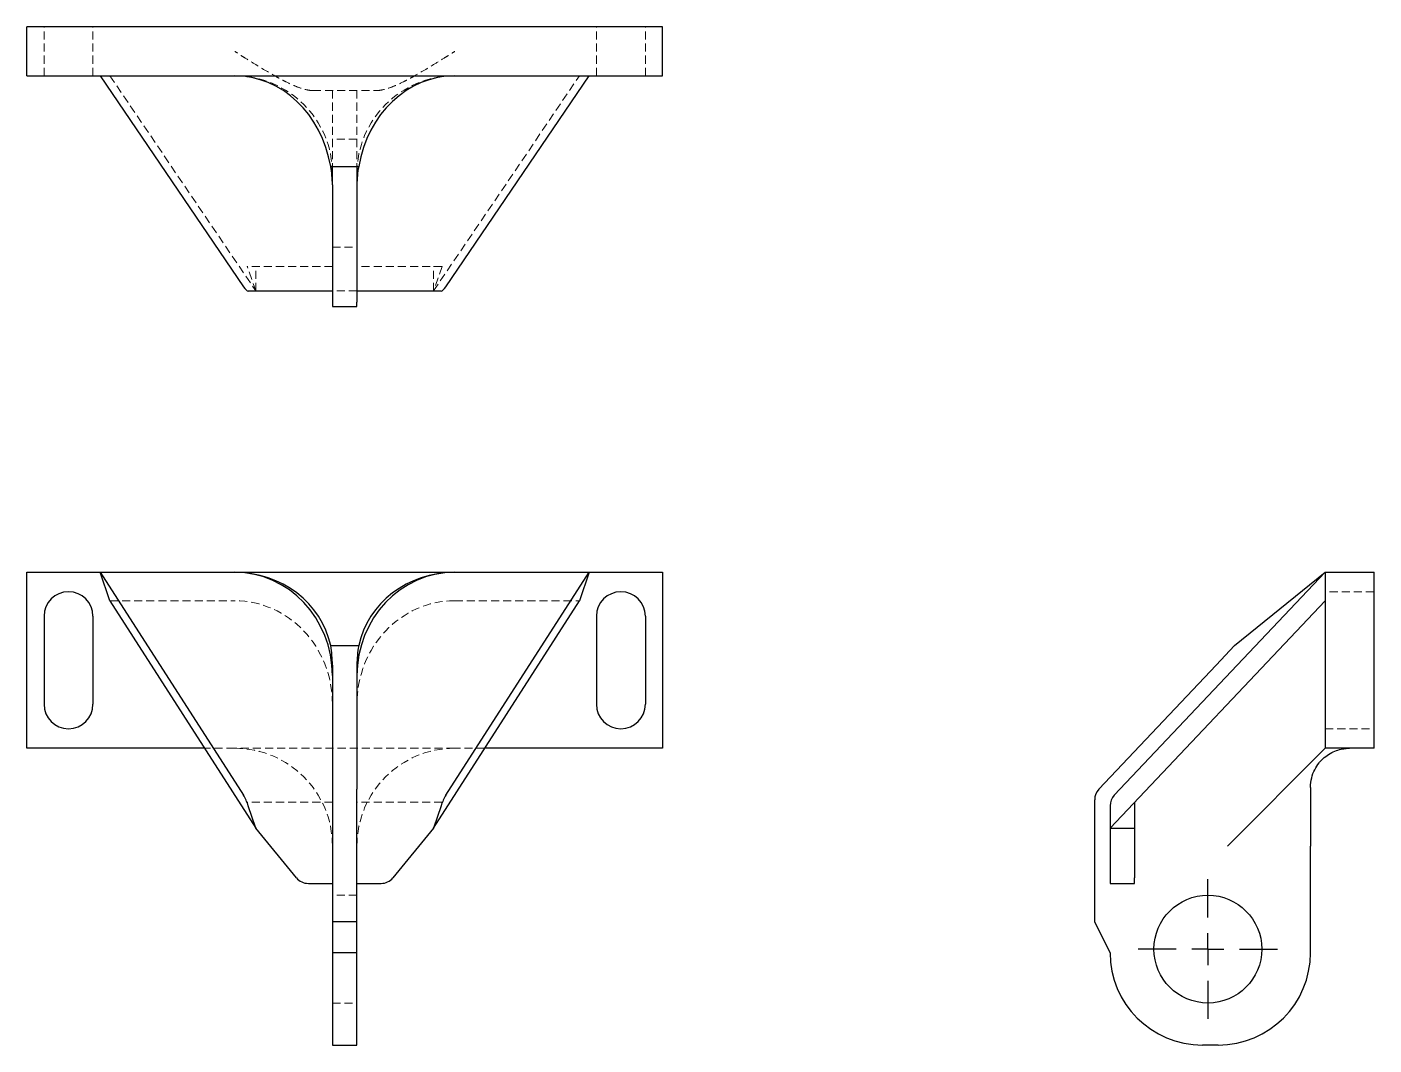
# Model space of a CAD drawing. Header units: millimetres. Extents: x 33 to 245, y 20 to 180.
import ezdxf

# ---------------------------------------------------------------- set-up
doc = ezdxf.new("R2010")
doc.units = ezdxf.units.MM
doc.linetypes.add('HIDDEN', pattern=[1.905, 1.27, -0.635])
doc.layers.add('10', color=7, linetype='Continuous')

# ---------------------------------------------------------------- blocks, each defined once
blk = doc.blocks.new('SW_CENTERMARKSYMBOL_0')
at = {"layer": '10', "color": 0}
for p, q in [((0, 5), (0, 10.98)), ((0, 0), (0, 2.5)), ((-5, 0), (-10.98, 0)), ((0, 0), (-2.5, 0)), ((0, 0), (0, -2.5)), ((0, 0), (2.5, 0)), ((5, 0), (10.98, 0)), ((0, -5), (0, -10.98))]:
    blk.add_line(p, q, dxfattribs=at)

msp = doc.modelspace()

# ---------------------------------------------------------------- linework, layer by layer
at = {"color": 7, "linetype": 'Continuous', "lineweight": 25}
for p, q in [((33, 172.29), (33, 179.98)), ((133, 179.98), (33, 179.98)), ((133, 172.29), (133, 179.98)), ((33, 172.29), (44.54, 172.29)), ((44.54, 172.29), (67.06, 139.1)), ((44.54, 172.29), (65.69, 172.29)), ((65.69, 172.29), (100.31, 172.29)), ((98.94, 139.1), (121.46, 172.29)), ((100.31, 172.29), (121.46, 172.29)), ((121.46, 172.29), (133, 172.29)), ((80.8, 158.04), (85.2, 158.04)), ((81.08, 155.14), (81.08, 136.68)), ((84.92, 155.14), (84.92, 136.68)), ((67.83, 138.44), (81.08, 138.44)), ((84.92, 138.44), (98.17, 138.44)), ((81.08, 136.68), (81.08, 136.02)), ((81.08, 136.02), (84.92, 136.02)), ((33, 66.5), (33, 94.19)), ((33, 94.19), (44.54, 94.19)), ((46.06, 89.72), (44.54, 94.19)), ((44.54, 94.19), (67.06, 59.11)), ((44.54, 94.19), (65.69, 94.19)), ((65.69, 94.19), (100.31, 94.19)), ((98.94, 59.11), (121.46, 94.19)), ((100.31, 94.19), (121.46, 94.19)), ((121.46, 94.19), (119.94, 89.72)), ((121.46, 94.19), (133, 94.19)), ((133, 94.19), (133, 66.5)), ((204.1, 59.11), (237.29, 94.19)), ((223.04, 82.66), (237.29, 94.19)), ((237.29, 94.19), (237.29, 66.5)), ((237.29, 94.19), (244.98, 94.19)), ((244.98, 66.5), (244.98, 94.19)), ((46.06, 89.72), (69.02, 53.93)), ((96.98, 53.93), (119.94, 89.72)), ((203.44, 53.93), (237.29, 89.72)), ((35.69, 87.27), (35.69, 73.42)), ((43.38, 87.27), (43.38, 73.42)), ((122.62, 87.27), (122.62, 73.42)), ((130.31, 87.27), (130.31, 73.42)), ((80.8, 82.66), (85.2, 82.66)), ((220.14, 79.59), (223.04, 82.66)), ((81.08, 79.59), (81.08, 60.08)), ((84.92, 79.59), (84.92, 60.08)), ((220.14, 79.59), (201.68, 60.08)), ((60.96, 66.5), (33, 66.5)), ((133, 66.5), (105.04, 66.5)), ((221.9, 51.12), (237.29, 66.5)), ((244.98, 66.5), (237.29, 66.5)), ((81.08, 60.08), (81.08, 58.41)), ((234.98, 60.35), (234.98, 51.12)), ((69.02, 53.93), (67.83, 57.45)), ((81.08, 58.41), (81.08, 39.19)), ((84.92, 39.19), (84.92, 58.41)), ((98.17, 57.45), (96.98, 53.93)), ((201.02, 39.19), (201.02, 58.41)), ((203.44, 57.45), (203.44, 53.93)), ((207.29, 58), (207.29, 53.93)), ((75.4, 46.13), (69.02, 53.93)), ((96.98, 53.93), (90.6, 46.13)), ((203.44, 53.93), (207.29, 53.93)), ((203.44, 53.93), (203.44, 46.13)), ((207.29, 53.93), (207.29, 46.13)), ((234.98, 34.34), (234.98, 51.12)), ((77.28, 45.24), (81.08, 45.24)), ((84.92, 45.24), (88.72, 45.24)), ((203.44, 46.13), (203.44, 45.24)), ((203.44, 45.24), (207.29, 45.24)), ((207.29, 45.24), (207.29, 46.13)), ((84.92, 39.19), (81.08, 39.19)), ((81.08, 39.19), (81.08, 34.34)), ((84.92, 34.34), (84.92, 39.19)), ((203.44, 34.34), (201.02, 39.19)), ((84.92, 34.34), (81.08, 34.34)), ((81.08, 34.34), (81.08, 19.81)), ((84.92, 19.81), (84.92, 34.34)), ((81.08, 19.81), (84.92, 19.81)), ((220.44, 19.81), (217.98, 19.81))]:
    msp.add_line(p, q, dxfattribs=at)
at = {"color": 7, "linetype": 'HIDDEN', "lineweight": 18}
for p, q in [((35.69, 172.29), (35.69, 179.98)), ((43.38, 172.29), (43.38, 179.98)), ((122.62, 172.29), (122.62, 179.98)), ((130.31, 172.29), (130.31, 179.98)), ((46.06, 172.29), (69.02, 138.44)), ((96.98, 138.44), (119.94, 172.29)), ((78, 169.98), (88, 169.98)), ((81.08, 169.98), (81.08, 156.9)), ((84.92, 169.98), (84.92, 156.9)), ((84.92, 162.31), (81.08, 162.31)), ((81.08, 156.9), (81.08, 155.14)), ((84.92, 156.9), (84.92, 155.14)), ((81.08, 145.35), (84.92, 145.35)), ((69.02, 138.44), (67.64, 142.29)), ((81.08, 142.29), (67.64, 142.29)), ((69.02, 138.44), (69.02, 142.29)), ((98.36, 142.29), (84.92, 142.29)), ((98.36, 142.29), (96.98, 138.44)), ((96.98, 138.44), (96.98, 142.29)), ((84.92, 138.44), (81.08, 138.44)), ((46.06, 89.72), (65.69, 89.72)), ((100.31, 89.72), (119.94, 89.72)), ((244.98, 91.12), (237.29, 91.12)), ((237.29, 69.58), (244.98, 69.58)), ((65.69, 66.5), (60.96, 66.5)), ((100.31, 66.5), (65.69, 66.5)), ((105.04, 66.5), (100.31, 66.5)), ((67.83, 57.45), (67.64, 58)), ((81.08, 58), (67.64, 58)), ((98.36, 58), (84.92, 58)), ((98.36, 58), (98.17, 57.45)), ((84.92, 43.38), (81.08, 43.38)), ((81.08, 26.42), (84.92, 26.42))]:
    msp.add_line(p, q, dxfattribs=at)
at = {"color": 7, "linetype": 'Continuous', "lineweight": 25, "flags": 128}
for points in [[(84.92, 136.02), (84.92, 136.03), (84.92, 136.06), (84.92, 136.12), (84.92, 136.19), (84.92, 136.29), (84.92, 136.4), (84.92, 136.53), (84.92, 136.68)], [(84.92, 58.41), (84.92, 58.64), (84.92, 58.87), (84.92, 59.09), (84.92, 59.31), (84.92, 59.52), (84.92, 59.72), (84.92, 59.9), (84.92, 60.08)]]:
    msp.add_lwpolyline(points, dxfattribs=at)
at = {"color": 7, "linetype": 'Continuous', "lineweight": 25}
msp.add_circle((218.83, 34.9), 8.48, dxfattribs=at)
at = {"color": 7, "linetype": 'HIDDEN', "lineweight": 18}
for centre, start, end in [((65.69, 156.9), 0, 90), ((100.31, 156.9), 90, 180), ((65.69, 51.12), 0, 90), ((100.31, 51.12), 90, 180)]:
    msp.add_arc(centre, 15.38, start, end, dxfattribs=at)
at = {"color": 7, "linetype": 'Continuous', "lineweight": 25}
for centre, radius, start, end in [((65.69, 155.14), 15.38, 0, 10.8563), ((100.31, 155.14), 15.38, 169.1437, 180), ((39.54, 87.27), 3.85, 0, 180), ((126.46, 87.27), 3.85, 360, 180), ((39.54, 73.42), 3.85, 180, 0), ((126.46, 73.42), 3.85, 180, 360), ((203.44, 58.41), 2.42, 136.5911, 180), ((205.86, 57.45), 2.42, 136.5911, 180), ((77.28, 47.66), 2.42, 219.2516, 270), ((88.72, 47.66), 2.42, 270, 320.7484), ((217.98, 34.34), 14.54, 180, 270), ((220.44, 34.34), 14.54, 270, 0)]:
    msp.add_arc(centre, radius, start, end, dxfattribs=at)
for centre, major_axis, ratio, start_param, end_param in [((65.69, 154.74), (0, 17.55), 0.876461, 4.901867, 6.283185), ((100.31, 154.74), (0, 17.55), 0.876461, 0, 1.381318), ((67.06, 140.86), (-0.86, 2.41), 0.303966, 2.275801, 3.033429), ((98.94, 140.86), (0.86, 2.41), 0.303966, 3.249756, 4.007384), ((65.69, 77.93), (0, 16.26), 0.945946, 4.712389, 6.283185), ((65.69, 79.98), (15.38, 0), 0.92381, 0.189478, 1.570796), ((100.31, 77.93), (0, 16.26), 0.945946, 0, 1.570796), ((100.31, 79.98), (15.38, 0), 0.92381, 1.570796, 2.952114), ((65.69, 79.59), (0, 16.26), 0.945946, 4.712389, 4.901867), ((100.31, 79.59), (0, 16.26), 0.945946, 1.381318, 1.570796), ((67.06, 57.45), (-0.9, 2.41), 0.284523, 4.606728, 5.364356), ((98.94, 57.45), (0.9, 2.41), 0.284523, 0.918829, 1.676457)]:
    msp.add_ellipse(centre, major_axis=major_axis, ratio=ratio, start_param=start_param, end_param=end_param, dxfattribs=at)
at = {"color": 7, "linetype": 'HIDDEN', "lineweight": 18}
for centre, start_param, end_param in [((65.69, 73.45), 4.712389, 6.283185), ((100.31, 73.45), 0, 1.570796)]:
    msp.add_ellipse(centre, major_axis=(0, 16.26), ratio=0.945946, start_param=start_param, end_param=end_param, dxfattribs=at)
for points in [[(78, 169.98), (77.6, 169.98), (77.18, 170.05), (76.28, 170.28), (75.8, 170.44), (74.82, 170.84), (74.32, 171.07), (73.56, 171.45), (73.3, 171.58), (72.77, 171.86), (72.51, 172), (71.18, 172.74), (70.1, 173.38), (68.46, 174.39), (67.92, 174.73), (67.08, 175.26), (66.8, 175.43), (66.25, 175.78), (65.97, 175.96), (65.69, 176.13)], [(88, 169.98), (88.4, 169.98), (88.82, 170.05), (89.72, 170.28), (90.2, 170.44), (91.18, 170.84), (91.68, 171.07), (92.44, 171.45), (92.7, 171.58), (93.23, 171.86), (93.49, 172), (94.82, 172.74), (95.9, 173.38), (97.54, 174.39), (98.08, 174.73), (98.92, 175.26), (99.2, 175.43), (99.75, 175.78), (100.03, 175.96), (100.31, 176.13)]]:
    msp.add_open_spline(points, degree=3, knots=[0, 0, 0, 0, 0.125, 0.125, 0.25, 0.25, 0.375, 0.375, 0.4375, 0.4375, 0.5, 0.5, 0.75, 0.75, 0.875, 0.875, 0.9375, 0.9375, 1, 1, 1, 1], dxfattribs=at)
at = {"color": 7, "linetype": 'Continuous', "lineweight": 25}
msp.add_open_spline([(234.98, 60.35), (234.98, 60.88), (235.05, 61.37), (235.28, 62.3), (235.44, 62.73), (235.84, 63.51), (236.07, 63.87), (236.45, 64.34), (236.58, 64.49), (236.86, 64.78), (237, 64.91), (237.74, 65.54), (238.38, 65.9), (239.39, 66.26), (239.73, 66.35), (240.26, 66.44), (240.43, 66.46), (240.78, 66.49), (240.96, 66.5), (241.13, 66.5)], degree=3, knots=[0, 0, 0, 0, 0.125, 0.125, 0.25, 0.25, 0.375, 0.375, 0.4375, 0.4375, 0.5, 0.5, 0.75, 0.75, 0.875, 0.875, 0.9375, 0.9375, 1, 1, 1, 1], dxfattribs=at)

# ---------------------------------------------------------------- block references
at = {"layer": '10'}
msp.add_blockref('SW_CENTERMARKSYMBOL_0', (218.83, 34.9), dxfattribs=at)

doc.saveas('drawing.dxf')
